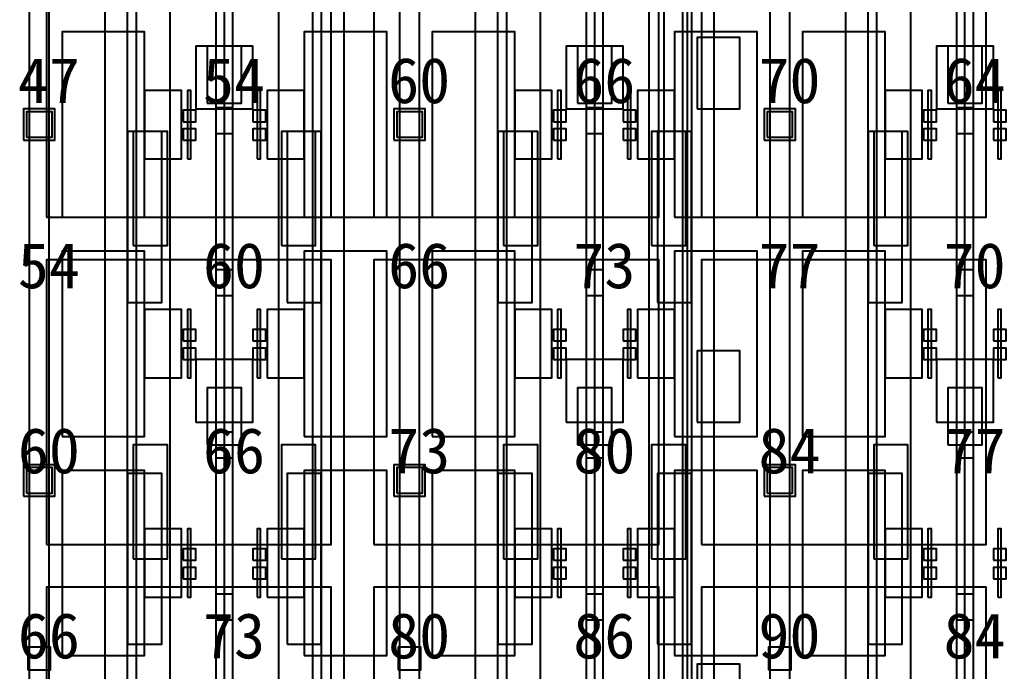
# Model space of a CAD drawing. Header units: metres. Extents: x -1640 to 1560, y -268 to 2338.
# Drawn here: x -233.43 to -198.8, y 1418.05 to 1440.93 of the extents above; entities that cross this region are included whole.
import ezdxf

# ---------------------------------------------------------------- set-up
doc = ezdxf.new("R2010")
doc.units = ezdxf.units.M
for name, color, linetype in [('1F_CHL', 4, 'Continuous'), ('1F_PUMP', 2, 'Continuous'), ('1F_SCR', 3, 'Continuous'), ('1F_STRUCT_COLUMN', 8, 'Continuous'), ('2F_CSF_LATERAL_RACK_CONCEPT', 9, 'Continuous'), ('2F_RFG', 5, 'Continuous'), ('2F_STRUCT_COLUMN', 8, 'Continuous'), ('2F_VMB', 6, 'Continuous'), ('3F_CLEANROOM_OVERHEAD_PIPE_DUCT_CONCEPT', 9, 'Continuous'), ('3F_CVD', 3, 'Continuous'), ('3F_EHS_EGRESS_DIST_M', 2, 'Continuous'), ('3F_FOUP', 5, 'Continuous'), ('3F_OHT', 9, 'Continuous'), ('3F_OHTV', 1, 'Continuous'), ('3F_STRUCT_COLUMN', 8, 'Continuous'), ('3F_TBAR', 6, 'Continuous'), ('4F_FFU', 1, 'Continuous'), ('4F_STRUCT_PLENUM_TRUSS_CONCEPT', 9, 'Continuous'), ('5F_CHL', 4, 'Continuous'), ('5F_PUMP', 2, 'Continuous'), ('5F_SCR', 3, 'Continuous'), ('5F_STRUCT_COLUMN', 8, 'Continuous'), ('6F_CSF_LATERAL_RACK_CONCEPT', 9, 'Continuous'), ('6F_RFG', 5, 'Continuous'), ('6F_STRUCT_COLUMN', 8, 'Continuous'), ('6F_VMB', 6, 'Continuous'), ('7F_CLEANROOM_OVERHEAD_PIPE_DUCT_CONCEPT', 9, 'Continuous'), ('7F_CVD', 3, 'Continuous'), ('7F_EHS_EGRESS_DIST_M', 2, 'Continuous'), ('7F_FOUP', 5, 'Continuous'), ('7F_OHT', 9, 'Continuous'), ('7F_OHTV', 1, 'Continuous'), ('7F_STRUCT_COLUMN', 8, 'Continuous'), ('7F_TBAR', 6, 'Continuous'), ('8F_FFU', 1, 'Continuous'), ('8F_STRUCT_PLENUM_TRUSS_CONCEPT', 9, 'Continuous'), ('EHS_TREATED_EXHAUST', 30, 'Continuous'), ('UTIL_PCW.R_CONCEPT', 1, 'Continuous'), ('UTIL_PCW.S_CONCEPT', 6, 'Continuous')]:
    doc.layers.add(name, color=color, linetype=linetype)

msp = doc.modelspace()

# ---------------------------------------------------------------- linework, layer by layer
at = {"layer": '1F_CHL'}
for points in [[(-209.65, 1437.8), (-208.15, 1437.8), (-208.15, 1440.3), (-209.65, 1440.3)], [(-209.65, 1426.8), (-208.15, 1426.8), (-208.15, 1429.3), (-209.65, 1429.3)], [(-209.65, 1415.8), (-208.15, 1415.8), (-208.15, 1418.3), (-209.65, 1418.3)]]:
    msp.add_lwpolyline(points, close=True, dxfattribs=at)
at = {"layer": '1F_PUMP'}
for points in [[(-229.45, 1433), (-228.25, 1433), (-228.25, 1437), (-229.45, 1437)], [(-224.25, 1433), (-223.05, 1433), (-223.05, 1437), (-224.25, 1437)], [(-216.45, 1433), (-215.25, 1433), (-215.25, 1437), (-216.45, 1437)], [(-211.25, 1433), (-210.05, 1433), (-210.05, 1437), (-211.25, 1437)], [(-203.45, 1433), (-202.25, 1433), (-202.25, 1437), (-203.45, 1437)], [(-229.45, 1422), (-228.25, 1422), (-228.25, 1426), (-229.45, 1426)], [(-224.25, 1422), (-223.05, 1422), (-223.05, 1426), (-224.25, 1426)], [(-216.45, 1422), (-215.25, 1422), (-215.25, 1426), (-216.45, 1426)], [(-211.25, 1422), (-210.05, 1422), (-210.05, 1426), (-211.25, 1426)], [(-203.45, 1422), (-202.25, 1422), (-202.25, 1426), (-203.45, 1426)]]:
    msp.add_lwpolyline(points, close=True, dxfattribs=at)
at = {"layer": '1F_SCR'}
for points in [[(-227.25, 1437.8), (-225.25, 1437.8), (-225.25, 1440), (-227.25, 1440)], [(-214.25, 1437.8), (-212.25, 1437.8), (-212.25, 1440), (-214.25, 1440)], [(-201.25, 1437.8), (-199.25, 1437.8), (-199.25, 1440), (-201.25, 1440)], [(-227.25, 1426.8), (-225.25, 1426.8), (-225.25, 1429), (-227.25, 1429)], [(-214.25, 1426.8), (-212.25, 1426.8), (-212.25, 1429), (-214.25, 1429)], [(-201.25, 1426.8), (-199.25, 1426.8), (-199.25, 1429), (-201.25, 1429)]]:
    msp.add_lwpolyline(points, close=True, dxfattribs=at)
at = {"layer": '1F_STRUCT_COLUMN'}
for points in [[(-233.3, 1436.7), (-232.2, 1436.7), (-232.2, 1437.8), (-233.3, 1437.8)], [(-220.3, 1436.7), (-219.2, 1436.7), (-219.2, 1437.8), (-220.3, 1437.8)], [(-207.3, 1436.7), (-206.2, 1436.7), (-206.2, 1437.8), (-207.3, 1437.8)], [(-233.3, 1424.2), (-232.2, 1424.2), (-232.2, 1425.3), (-233.3, 1425.3)], [(-220.3, 1424.2), (-219.2, 1424.2), (-219.2, 1425.3), (-220.3, 1425.3)], [(-207.3, 1424.2), (-206.2, 1424.2), (-206.2, 1425.3), (-207.3, 1425.3)]]:
    msp.add_lwpolyline(points, close=True, dxfattribs=at)
at = {"layer": '2F_CSF_LATERAL_RACK_CONCEPT'}
for points in [[(-230.45, 1310), (-229.65, 1310), (-229.65, 1460), (-230.45, 1460)], [(-222.85, 1310), (-222.05, 1310), (-222.05, 1460), (-222.85, 1460)], [(-217.45, 1310), (-216.65, 1310), (-216.65, 1460), (-217.45, 1460)], [(-209.85, 1310), (-209.05, 1310), (-209.05, 1460), (-209.85, 1460)], [(-204.45, 1310), (-203.65, 1310), (-203.65, 1460), (-204.45, 1460)]]:
    msp.add_lwpolyline(points, close=True, dxfattribs=at)
at = {"layer": '2F_RFG'}
for points in [[(-229.65, 1431), (-228.45, 1431), (-228.45, 1437), (-229.65, 1437)], [(-224.05, 1431), (-222.85, 1431), (-222.85, 1437), (-224.05, 1437)], [(-216.65, 1431), (-215.45, 1431), (-215.45, 1437), (-216.65, 1437)], [(-211.05, 1431), (-209.85, 1431), (-209.85, 1437), (-211.05, 1437)], [(-203.65, 1431), (-202.45, 1431), (-202.45, 1437), (-203.65, 1437)], [(-229.65, 1419), (-228.45, 1419), (-228.45, 1425), (-229.65, 1425)], [(-224.05, 1419), (-222.85, 1419), (-222.85, 1425), (-224.05, 1425)], [(-216.65, 1419), (-215.45, 1419), (-215.45, 1425), (-216.65, 1425)], [(-211.05, 1419), (-209.85, 1419), (-209.85, 1425), (-211.05, 1425)], [(-203.65, 1419), (-202.45, 1419), (-202.45, 1425), (-203.65, 1425)]]:
    msp.add_lwpolyline(points, close=True, dxfattribs=at)
at = {"layer": '2F_STRUCT_COLUMN'}
for points in [[(-233.2, 1436.8), (-232.3, 1436.8), (-232.3, 1437.7), (-233.2, 1437.7)], [(-220.2, 1436.8), (-219.3, 1436.8), (-219.3, 1437.7), (-220.2, 1437.7)], [(-207.2, 1436.8), (-206.3, 1436.8), (-206.3, 1437.7), (-207.2, 1437.7)], [(-233.2, 1424.3), (-232.3, 1424.3), (-232.3, 1425.2), (-233.2, 1425.2)], [(-220.2, 1424.3), (-219.3, 1424.3), (-219.3, 1425.2), (-220.2, 1425.2)], [(-207.2, 1424.3), (-206.3, 1424.3), (-206.3, 1425.2), (-207.2, 1425.2)]]:
    msp.add_lwpolyline(points, close=True, dxfattribs=at)
at = {"layer": '2F_VMB'}
for points in [[(-226.85, 1438), (-225.65, 1438), (-225.65, 1440), (-226.85, 1440)], [(-213.85, 1438), (-212.65, 1438), (-212.65, 1440), (-213.85, 1440)], [(-200.85, 1438), (-199.65, 1438), (-199.65, 1440), (-200.85, 1440)], [(-226.85, 1426), (-225.65, 1426), (-225.65, 1428), (-226.85, 1428)], [(-213.85, 1426), (-212.65, 1426), (-212.65, 1428), (-213.85, 1428)], [(-200.85, 1426), (-199.65, 1426), (-199.65, 1428), (-200.85, 1428)]]:
    msp.add_lwpolyline(points, close=True, dxfattribs=at)
at = {"layer": '3F_CLEANROOM_OVERHEAD_PIPE_DUCT_CONCEPT'}
for points in [[(-229.35, 1309), (-228.15, 1309), (-228.15, 1461), (-229.35, 1461)], [(-224.35, 1309), (-223.15, 1309), (-223.15, 1461), (-224.35, 1461)], [(-216.35, 1309), (-215.15, 1309), (-215.15, 1461), (-216.35, 1461)], [(-211.35, 1309), (-210.15, 1309), (-210.15, 1461), (-211.35, 1461)], [(-203.35, 1309), (-202.15, 1309), (-202.15, 1461), (-203.35, 1461)]]:
    msp.add_lwpolyline(points, close=True, dxfattribs=at)
at = {"layer": '3F_CVD'}
for points in [[(-231.95, 1434), (-229.05, 1434), (-229.05, 1440.5), (-231.95, 1440.5)], [(-223.45, 1434), (-220.55, 1434), (-220.55, 1440.5), (-223.45, 1440.5)], [(-218.95, 1434), (-216.05, 1434), (-216.05, 1440.5), (-218.95, 1440.5)], [(-210.45, 1434), (-207.55, 1434), (-207.55, 1440.5), (-210.45, 1440.5)], [(-205.95, 1434), (-203.05, 1434), (-203.05, 1440.5), (-205.95, 1440.5)], [(-229.05, 1436.05), (-227.75, 1436.05), (-227.75, 1438.45), (-229.05, 1438.45)], [(-224.75, 1436.05), (-223.45, 1436.05), (-223.45, 1438.45), (-224.75, 1438.45)], [(-216.05, 1436.05), (-214.75, 1436.05), (-214.75, 1438.45), (-216.05, 1438.45)], [(-211.75, 1436.05), (-210.45, 1436.05), (-210.45, 1438.45), (-211.75, 1438.45)], [(-203.05, 1436.05), (-201.75, 1436.05), (-201.75, 1438.45), (-203.05, 1438.45)], [(-231.95, 1426.3), (-229.05, 1426.3), (-229.05, 1432.8), (-231.95, 1432.8)], [(-223.45, 1426.3), (-220.55, 1426.3), (-220.55, 1432.8), (-223.45, 1432.8)], [(-218.95, 1426.3), (-216.05, 1426.3), (-216.05, 1432.8), (-218.95, 1432.8)], [(-210.45, 1426.3), (-207.55, 1426.3), (-207.55, 1432.8), (-210.45, 1432.8)], [(-205.95, 1426.3), (-203.05, 1426.3), (-203.05, 1432.8), (-205.95, 1432.8)], [(-229.05, 1428.35), (-227.75, 1428.35), (-227.75, 1430.75), (-229.05, 1430.75)], [(-224.75, 1428.35), (-223.45, 1428.35), (-223.45, 1430.75), (-224.75, 1430.75)], [(-216.05, 1428.35), (-214.75, 1428.35), (-214.75, 1430.75), (-216.05, 1430.75)], [(-211.75, 1428.35), (-210.45, 1428.35), (-210.45, 1430.75), (-211.75, 1430.75)], [(-203.05, 1428.35), (-201.75, 1428.35), (-201.75, 1430.75), (-203.05, 1430.75)], [(-231.95, 1418.6), (-229.05, 1418.6), (-229.05, 1425.1), (-231.95, 1425.1)], [(-223.45, 1418.6), (-220.55, 1418.6), (-220.55, 1425.1), (-223.45, 1425.1)], [(-218.95, 1418.6), (-216.05, 1418.6), (-216.05, 1425.1), (-218.95, 1425.1)], [(-210.45, 1418.6), (-207.55, 1418.6), (-207.55, 1425.1), (-210.45, 1425.1)], [(-205.95, 1418.6), (-203.05, 1418.6), (-203.05, 1425.1), (-205.95, 1425.1)], [(-229.05, 1420.65), (-227.75, 1420.65), (-227.75, 1423.05), (-229.05, 1423.05)], [(-224.75, 1420.65), (-223.45, 1420.65), (-223.45, 1423.05), (-224.75, 1423.05)], [(-216.05, 1420.65), (-214.75, 1420.65), (-214.75, 1423.05), (-216.05, 1423.05)], [(-211.75, 1420.65), (-210.45, 1420.65), (-210.45, 1423.05), (-211.75, 1423.05)], [(-203.05, 1420.65), (-201.75, 1420.65), (-201.75, 1423.05), (-203.05, 1423.05)]]:
    msp.add_lwpolyline(points, close=True, dxfattribs=at)
at = {"layer": '3F_FOUP'}
for points in [[(-227.7, 1437.35), (-227.25, 1437.35), (-227.25, 1437.75), (-227.7, 1437.75)], [(-225.25, 1437.35), (-224.8, 1437.35), (-224.8, 1437.75), (-225.25, 1437.75)], [(-214.7, 1437.35), (-214.25, 1437.35), (-214.25, 1437.75), (-214.7, 1437.75)], [(-212.25, 1437.35), (-211.8, 1437.35), (-211.8, 1437.75), (-212.25, 1437.75)], [(-201.7, 1437.35), (-201.25, 1437.35), (-201.25, 1437.75), (-201.7, 1437.75)], [(-199.25, 1437.35), (-198.8, 1437.35), (-198.8, 1437.75), (-199.25, 1437.75)], [(-227.7, 1436.7), (-227.25, 1436.7), (-227.25, 1437.1), (-227.7, 1437.1)], [(-225.25, 1436.7), (-224.8, 1436.7), (-224.8, 1437.1), (-225.25, 1437.1)], [(-214.7, 1436.7), (-214.25, 1436.7), (-214.25, 1437.1), (-214.7, 1437.1)], [(-212.25, 1436.7), (-211.8, 1436.7), (-211.8, 1437.1), (-212.25, 1437.1)], [(-201.7, 1436.7), (-201.25, 1436.7), (-201.25, 1437.1), (-201.7, 1437.1)], [(-199.25, 1436.7), (-198.8, 1436.7), (-198.8, 1437.1), (-199.25, 1437.1)], [(-227.7, 1429.65), (-227.25, 1429.65), (-227.25, 1430.05), (-227.7, 1430.05)], [(-225.25, 1429.65), (-224.8, 1429.65), (-224.8, 1430.05), (-225.25, 1430.05)], [(-214.7, 1429.65), (-214.25, 1429.65), (-214.25, 1430.05), (-214.7, 1430.05)], [(-212.25, 1429.65), (-211.8, 1429.65), (-211.8, 1430.05), (-212.25, 1430.05)], [(-201.7, 1429.65), (-201.25, 1429.65), (-201.25, 1430.05), (-201.7, 1430.05)], [(-199.25, 1429.65), (-198.8, 1429.65), (-198.8, 1430.05), (-199.25, 1430.05)], [(-227.7, 1429), (-227.25, 1429), (-227.25, 1429.4), (-227.7, 1429.4)], [(-225.25, 1429), (-224.8, 1429), (-224.8, 1429.4), (-225.25, 1429.4)], [(-214.7, 1429), (-214.25, 1429), (-214.25, 1429.4), (-214.7, 1429.4)], [(-212.25, 1429), (-211.8, 1429), (-211.8, 1429.4), (-212.25, 1429.4)], [(-201.7, 1429), (-201.25, 1429), (-201.25, 1429.4), (-201.7, 1429.4)], [(-199.25, 1429), (-198.8, 1429), (-198.8, 1429.4), (-199.25, 1429.4)], [(-227.7, 1421.95), (-227.25, 1421.95), (-227.25, 1422.35), (-227.7, 1422.35)], [(-225.25, 1421.95), (-224.8, 1421.95), (-224.8, 1422.35), (-225.25, 1422.35)], [(-214.7, 1421.95), (-214.25, 1421.95), (-214.25, 1422.35), (-214.7, 1422.35)], [(-212.25, 1421.95), (-211.8, 1421.95), (-211.8, 1422.35), (-212.25, 1422.35)], [(-201.7, 1421.95), (-201.25, 1421.95), (-201.25, 1422.35), (-201.7, 1422.35)], [(-199.25, 1421.95), (-198.8, 1421.95), (-198.8, 1422.35), (-199.25, 1422.35)], [(-227.7, 1421.3), (-227.25, 1421.3), (-227.25, 1421.7), (-227.7, 1421.7)], [(-225.25, 1421.3), (-224.8, 1421.3), (-224.8, 1421.7), (-225.25, 1421.7)], [(-214.7, 1421.3), (-214.25, 1421.3), (-214.25, 1421.7), (-214.7, 1421.7)], [(-212.25, 1421.3), (-211.8, 1421.3), (-211.8, 1421.7), (-212.25, 1421.7)], [(-201.7, 1421.3), (-201.25, 1421.3), (-201.25, 1421.7), (-201.7, 1421.7)], [(-199.25, 1421.3), (-198.8, 1421.3), (-198.8, 1421.7), (-199.25, 1421.7)]]:
    msp.add_lwpolyline(points, close=True, dxfattribs=at)
at = {"layer": '3F_OHT'}
for p, q in [((-226.25, 1389), (-226.25, 1461)), ((-213.25, 1389), (-213.25, 1461)), ((-200.25, 1389), (-200.25, 1461))]:
    msp.add_line(p, q, dxfattribs=at)
at = {"layer": '3F_OHTV'}
for points in [[(-226.55, 1436.94), (-225.95, 1436.94), (-225.95, 1437.84), (-226.55, 1437.84)], [(-213.55, 1436.94), (-212.95, 1436.94), (-212.95, 1437.84), (-213.55, 1437.84)], [(-200.55, 1436.94), (-199.95, 1436.94), (-199.95, 1437.84), (-200.55, 1437.84)], [(-226.55, 1431.25), (-225.95, 1431.25), (-225.95, 1432.15), (-226.55, 1432.15)], [(-213.55, 1431.25), (-212.95, 1431.25), (-212.95, 1432.15), (-213.55, 1432.15)], [(-200.55, 1431.25), (-199.95, 1431.25), (-199.95, 1432.15), (-200.55, 1432.15)], [(-226.55, 1425.55), (-225.95, 1425.55), (-225.95, 1426.45), (-226.55, 1426.45)], [(-213.55, 1425.55), (-212.95, 1425.55), (-212.95, 1426.45), (-213.55, 1426.45)], [(-200.55, 1425.55), (-199.95, 1425.55), (-199.95, 1426.45), (-200.55, 1426.45)], [(-226.55, 1419.86), (-225.95, 1419.86), (-225.95, 1420.76), (-226.55, 1420.76)], [(-213.55, 1419.86), (-212.95, 1419.86), (-212.95, 1420.76), (-213.55, 1420.76)], [(-200.55, 1419.86), (-199.95, 1419.86), (-199.95, 1420.76), (-200.55, 1420.76)]]:
    msp.add_lwpolyline(points, close=True, dxfattribs=at)
at = {"layer": '3F_STRUCT_COLUMN'}
for points in [[(-233.15, 1418.1), (-232.35, 1418.1), (-232.35, 1418.9), (-233.15, 1418.9)], [(-220.15, 1418.1), (-219.35, 1418.1), (-219.35, 1418.9), (-220.15, 1418.9)], [(-207.15, 1418.1), (-206.35, 1418.1), (-206.35, 1418.9), (-207.15, 1418.9)]]:
    msp.add_lwpolyline(points, close=True, dxfattribs=at)
at = {"layer": '3F_TBAR'}
for points in [[(-227.55, 1436.05), (-227.43, 1436.05), (-227.43, 1438.45), (-227.55, 1438.45)], [(-225.1, 1436.05), (-224.98, 1436.05), (-224.98, 1438.45), (-225.1, 1438.45)], [(-214.55, 1436.05), (-214.43, 1436.05), (-214.43, 1438.45), (-214.55, 1438.45)], [(-212.1, 1436.05), (-211.98, 1436.05), (-211.98, 1438.45), (-212.1, 1438.45)], [(-201.55, 1436.05), (-201.43, 1436.05), (-201.43, 1438.45), (-201.55, 1438.45)], [(-199.1, 1436.05), (-198.98, 1436.05), (-198.98, 1438.45), (-199.1, 1438.45)], [(-227.55, 1428.35), (-227.43, 1428.35), (-227.43, 1430.75), (-227.55, 1430.75)], [(-225.1, 1428.35), (-224.98, 1428.35), (-224.98, 1430.75), (-225.1, 1430.75)], [(-214.55, 1428.35), (-214.43, 1428.35), (-214.43, 1430.75), (-214.55, 1430.75)], [(-212.1, 1428.35), (-211.98, 1428.35), (-211.98, 1430.75), (-212.1, 1430.75)], [(-201.55, 1428.35), (-201.43, 1428.35), (-201.43, 1430.75), (-201.55, 1430.75)], [(-199.1, 1428.35), (-198.98, 1428.35), (-198.98, 1430.75), (-199.1, 1430.75)], [(-227.55, 1420.65), (-227.43, 1420.65), (-227.43, 1423.05), (-227.55, 1423.05)], [(-225.1, 1420.65), (-224.98, 1420.65), (-224.98, 1423.05), (-225.1, 1423.05)], [(-214.55, 1420.65), (-214.43, 1420.65), (-214.43, 1423.05), (-214.55, 1423.05)], [(-212.1, 1420.65), (-211.98, 1420.65), (-211.98, 1423.05), (-212.1, 1423.05)], [(-201.55, 1420.65), (-201.43, 1420.65), (-201.43, 1423.05), (-201.55, 1423.05)], [(-199.1, 1420.65), (-198.98, 1420.65), (-198.98, 1423.05), (-199.1, 1423.05)]]:
    msp.add_lwpolyline(points, close=True, dxfattribs=at)
at = {"layer": '4F_FFU'}
for points in [[(-232.5, 1434), (-222.5, 1434), (-222.5, 1444), (-232.5, 1444)], [(-221, 1434), (-211, 1434), (-211, 1444), (-221, 1444)], [(-209.5, 1434), (-199.5, 1434), (-199.5, 1444), (-209.5, 1444)], [(-232.5, 1422.5), (-222.5, 1422.5), (-222.5, 1432.5), (-232.5, 1432.5)], [(-221, 1422.5), (-211, 1422.5), (-211, 1432.5), (-221, 1432.5)], [(-209.5, 1422.5), (-199.5, 1422.5), (-199.5, 1432.5), (-209.5, 1432.5)], [(-232.5, 1411), (-222.5, 1411), (-222.5, 1421), (-232.5, 1421)], [(-221, 1411), (-211, 1411), (-211, 1421), (-221, 1421)], [(-209.5, 1411), (-199.5, 1411), (-199.5, 1421), (-209.5, 1421)]]:
    msp.add_lwpolyline(points, close=True, dxfattribs=at)
at = {"layer": '4F_STRUCT_PLENUM_TRUSS_CONCEPT'}
for points in [[(-233.1, 1306), (-232.4, 1306), (-232.4, 1464), (-233.1, 1464)], [(-220.1, 1306), (-219.4, 1306), (-219.4, 1464), (-220.1, 1464)], [(-207.1, 1306), (-206.4, 1306), (-206.4, 1464), (-207.1, 1464)]]:
    msp.add_lwpolyline(points, close=True, dxfattribs=at)
at = {"layer": '5F_CHL'}
for points in [[(-209.65, 1437.8), (-208.15, 1437.8), (-208.15, 1440.3), (-209.65, 1440.3)], [(-209.65, 1426.8), (-208.15, 1426.8), (-208.15, 1429.3), (-209.65, 1429.3)], [(-209.65, 1415.8), (-208.15, 1415.8), (-208.15, 1418.3), (-209.65, 1418.3)]]:
    msp.add_lwpolyline(points, close=True, dxfattribs=at)
at = {"layer": '5F_PUMP'}
for points in [[(-229.45, 1433), (-228.25, 1433), (-228.25, 1437), (-229.45, 1437)], [(-224.25, 1433), (-223.05, 1433), (-223.05, 1437), (-224.25, 1437)], [(-216.45, 1433), (-215.25, 1433), (-215.25, 1437), (-216.45, 1437)], [(-211.25, 1433), (-210.05, 1433), (-210.05, 1437), (-211.25, 1437)], [(-203.45, 1433), (-202.25, 1433), (-202.25, 1437), (-203.45, 1437)], [(-229.45, 1422), (-228.25, 1422), (-228.25, 1426), (-229.45, 1426)], [(-224.25, 1422), (-223.05, 1422), (-223.05, 1426), (-224.25, 1426)], [(-216.45, 1422), (-215.25, 1422), (-215.25, 1426), (-216.45, 1426)], [(-211.25, 1422), (-210.05, 1422), (-210.05, 1426), (-211.25, 1426)], [(-203.45, 1422), (-202.25, 1422), (-202.25, 1426), (-203.45, 1426)]]:
    msp.add_lwpolyline(points, close=True, dxfattribs=at)
at = {"layer": '5F_SCR'}
for points in [[(-227.25, 1437.8), (-225.25, 1437.8), (-225.25, 1440), (-227.25, 1440)], [(-214.25, 1437.8), (-212.25, 1437.8), (-212.25, 1440), (-214.25, 1440)], [(-201.25, 1437.8), (-199.25, 1437.8), (-199.25, 1440), (-201.25, 1440)], [(-227.25, 1426.8), (-225.25, 1426.8), (-225.25, 1429), (-227.25, 1429)], [(-214.25, 1426.8), (-212.25, 1426.8), (-212.25, 1429), (-214.25, 1429)], [(-201.25, 1426.8), (-199.25, 1426.8), (-199.25, 1429), (-201.25, 1429)]]:
    msp.add_lwpolyline(points, close=True, dxfattribs=at)
at = {"layer": '5F_STRUCT_COLUMN'}
for points in [[(-233.3, 1436.7), (-232.2, 1436.7), (-232.2, 1437.8), (-233.3, 1437.8)], [(-220.3, 1436.7), (-219.2, 1436.7), (-219.2, 1437.8), (-220.3, 1437.8)], [(-207.3, 1436.7), (-206.2, 1436.7), (-206.2, 1437.8), (-207.3, 1437.8)], [(-233.3, 1424.2), (-232.2, 1424.2), (-232.2, 1425.3), (-233.3, 1425.3)], [(-220.3, 1424.2), (-219.2, 1424.2), (-219.2, 1425.3), (-220.3, 1425.3)], [(-207.3, 1424.2), (-206.2, 1424.2), (-206.2, 1425.3), (-207.3, 1425.3)]]:
    msp.add_lwpolyline(points, close=True, dxfattribs=at)
at = {"layer": '6F_CSF_LATERAL_RACK_CONCEPT'}
for points in [[(-230.45, 1310), (-229.65, 1310), (-229.65, 1460), (-230.45, 1460)], [(-222.85, 1310), (-222.05, 1310), (-222.05, 1460), (-222.85, 1460)], [(-217.45, 1310), (-216.65, 1310), (-216.65, 1460), (-217.45, 1460)], [(-209.85, 1310), (-209.05, 1310), (-209.05, 1460), (-209.85, 1460)], [(-204.45, 1310), (-203.65, 1310), (-203.65, 1460), (-204.45, 1460)]]:
    msp.add_lwpolyline(points, close=True, dxfattribs=at)
at = {"layer": '6F_RFG'}
for points in [[(-229.65, 1431), (-228.45, 1431), (-228.45, 1437), (-229.65, 1437)], [(-224.05, 1431), (-222.85, 1431), (-222.85, 1437), (-224.05, 1437)], [(-216.65, 1431), (-215.45, 1431), (-215.45, 1437), (-216.65, 1437)], [(-211.05, 1431), (-209.85, 1431), (-209.85, 1437), (-211.05, 1437)], [(-203.65, 1431), (-202.45, 1431), (-202.45, 1437), (-203.65, 1437)], [(-229.65, 1419), (-228.45, 1419), (-228.45, 1425), (-229.65, 1425)], [(-224.05, 1419), (-222.85, 1419), (-222.85, 1425), (-224.05, 1425)], [(-216.65, 1419), (-215.45, 1419), (-215.45, 1425), (-216.65, 1425)], [(-211.05, 1419), (-209.85, 1419), (-209.85, 1425), (-211.05, 1425)], [(-203.65, 1419), (-202.45, 1419), (-202.45, 1425), (-203.65, 1425)]]:
    msp.add_lwpolyline(points, close=True, dxfattribs=at)
at = {"layer": '6F_STRUCT_COLUMN'}
for points in [[(-233.2, 1436.8), (-232.3, 1436.8), (-232.3, 1437.7), (-233.2, 1437.7)], [(-220.2, 1436.8), (-219.3, 1436.8), (-219.3, 1437.7), (-220.2, 1437.7)], [(-207.2, 1436.8), (-206.3, 1436.8), (-206.3, 1437.7), (-207.2, 1437.7)], [(-233.2, 1424.3), (-232.3, 1424.3), (-232.3, 1425.2), (-233.2, 1425.2)], [(-220.2, 1424.3), (-219.3, 1424.3), (-219.3, 1425.2), (-220.2, 1425.2)], [(-207.2, 1424.3), (-206.3, 1424.3), (-206.3, 1425.2), (-207.2, 1425.2)]]:
    msp.add_lwpolyline(points, close=True, dxfattribs=at)
at = {"layer": '6F_VMB'}
for points in [[(-226.85, 1438), (-225.65, 1438), (-225.65, 1440), (-226.85, 1440)], [(-213.85, 1438), (-212.65, 1438), (-212.65, 1440), (-213.85, 1440)], [(-200.85, 1438), (-199.65, 1438), (-199.65, 1440), (-200.85, 1440)], [(-226.85, 1426), (-225.65, 1426), (-225.65, 1428), (-226.85, 1428)], [(-213.85, 1426), (-212.65, 1426), (-212.65, 1428), (-213.85, 1428)], [(-200.85, 1426), (-199.65, 1426), (-199.65, 1428), (-200.85, 1428)]]:
    msp.add_lwpolyline(points, close=True, dxfattribs=at)
at = {"layer": '7F_CLEANROOM_OVERHEAD_PIPE_DUCT_CONCEPT'}
for points in [[(-229.35, 1309), (-228.15, 1309), (-228.15, 1461), (-229.35, 1461)], [(-224.35, 1309), (-223.15, 1309), (-223.15, 1461), (-224.35, 1461)], [(-216.35, 1309), (-215.15, 1309), (-215.15, 1461), (-216.35, 1461)], [(-211.35, 1309), (-210.15, 1309), (-210.15, 1461), (-211.35, 1461)], [(-203.35, 1309), (-202.15, 1309), (-202.15, 1461), (-203.35, 1461)]]:
    msp.add_lwpolyline(points, close=True, dxfattribs=at)
at = {"layer": '7F_CVD'}
for points in [[(-231.95, 1434), (-229.05, 1434), (-229.05, 1440.5), (-231.95, 1440.5)], [(-223.45, 1434), (-220.55, 1434), (-220.55, 1440.5), (-223.45, 1440.5)], [(-218.95, 1434), (-216.05, 1434), (-216.05, 1440.5), (-218.95, 1440.5)], [(-210.45, 1434), (-207.55, 1434), (-207.55, 1440.5), (-210.45, 1440.5)], [(-205.95, 1434), (-203.05, 1434), (-203.05, 1440.5), (-205.95, 1440.5)], [(-229.05, 1436.05), (-227.75, 1436.05), (-227.75, 1438.45), (-229.05, 1438.45)], [(-224.75, 1436.05), (-223.45, 1436.05), (-223.45, 1438.45), (-224.75, 1438.45)], [(-216.05, 1436.05), (-214.75, 1436.05), (-214.75, 1438.45), (-216.05, 1438.45)], [(-211.75, 1436.05), (-210.45, 1436.05), (-210.45, 1438.45), (-211.75, 1438.45)], [(-203.05, 1436.05), (-201.75, 1436.05), (-201.75, 1438.45), (-203.05, 1438.45)], [(-231.95, 1426.3), (-229.05, 1426.3), (-229.05, 1432.8), (-231.95, 1432.8)], [(-223.45, 1426.3), (-220.55, 1426.3), (-220.55, 1432.8), (-223.45, 1432.8)], [(-218.95, 1426.3), (-216.05, 1426.3), (-216.05, 1432.8), (-218.95, 1432.8)], [(-210.45, 1426.3), (-207.55, 1426.3), (-207.55, 1432.8), (-210.45, 1432.8)], [(-205.95, 1426.3), (-203.05, 1426.3), (-203.05, 1432.8), (-205.95, 1432.8)], [(-229.05, 1428.35), (-227.75, 1428.35), (-227.75, 1430.75), (-229.05, 1430.75)], [(-224.75, 1428.35), (-223.45, 1428.35), (-223.45, 1430.75), (-224.75, 1430.75)], [(-216.05, 1428.35), (-214.75, 1428.35), (-214.75, 1430.75), (-216.05, 1430.75)], [(-211.75, 1428.35), (-210.45, 1428.35), (-210.45, 1430.75), (-211.75, 1430.75)], [(-203.05, 1428.35), (-201.75, 1428.35), (-201.75, 1430.75), (-203.05, 1430.75)], [(-231.95, 1418.6), (-229.05, 1418.6), (-229.05, 1425.1), (-231.95, 1425.1)], [(-223.45, 1418.6), (-220.55, 1418.6), (-220.55, 1425.1), (-223.45, 1425.1)], [(-218.95, 1418.6), (-216.05, 1418.6), (-216.05, 1425.1), (-218.95, 1425.1)], [(-210.45, 1418.6), (-207.55, 1418.6), (-207.55, 1425.1), (-210.45, 1425.1)], [(-205.95, 1418.6), (-203.05, 1418.6), (-203.05, 1425.1), (-205.95, 1425.1)], [(-229.05, 1420.65), (-227.75, 1420.65), (-227.75, 1423.05), (-229.05, 1423.05)], [(-224.75, 1420.65), (-223.45, 1420.65), (-223.45, 1423.05), (-224.75, 1423.05)], [(-216.05, 1420.65), (-214.75, 1420.65), (-214.75, 1423.05), (-216.05, 1423.05)], [(-211.75, 1420.65), (-210.45, 1420.65), (-210.45, 1423.05), (-211.75, 1423.05)], [(-203.05, 1420.65), (-201.75, 1420.65), (-201.75, 1423.05), (-203.05, 1423.05)]]:
    msp.add_lwpolyline(points, close=True, dxfattribs=at)
at = {"layer": '7F_FOUP'}
for points in [[(-227.7, 1437.35), (-227.25, 1437.35), (-227.25, 1437.75), (-227.7, 1437.75)], [(-225.25, 1437.35), (-224.8, 1437.35), (-224.8, 1437.75), (-225.25, 1437.75)], [(-214.7, 1437.35), (-214.25, 1437.35), (-214.25, 1437.75), (-214.7, 1437.75)], [(-212.25, 1437.35), (-211.8, 1437.35), (-211.8, 1437.75), (-212.25, 1437.75)], [(-201.7, 1437.35), (-201.25, 1437.35), (-201.25, 1437.75), (-201.7, 1437.75)], [(-199.25, 1437.35), (-198.8, 1437.35), (-198.8, 1437.75), (-199.25, 1437.75)], [(-227.7, 1436.7), (-227.25, 1436.7), (-227.25, 1437.1), (-227.7, 1437.1)], [(-225.25, 1436.7), (-224.8, 1436.7), (-224.8, 1437.1), (-225.25, 1437.1)], [(-214.7, 1436.7), (-214.25, 1436.7), (-214.25, 1437.1), (-214.7, 1437.1)], [(-212.25, 1436.7), (-211.8, 1436.7), (-211.8, 1437.1), (-212.25, 1437.1)], [(-201.7, 1436.7), (-201.25, 1436.7), (-201.25, 1437.1), (-201.7, 1437.1)], [(-199.25, 1436.7), (-198.8, 1436.7), (-198.8, 1437.1), (-199.25, 1437.1)], [(-227.7, 1429.65), (-227.25, 1429.65), (-227.25, 1430.05), (-227.7, 1430.05)], [(-225.25, 1429.65), (-224.8, 1429.65), (-224.8, 1430.05), (-225.25, 1430.05)], [(-214.7, 1429.65), (-214.25, 1429.65), (-214.25, 1430.05), (-214.7, 1430.05)], [(-212.25, 1429.65), (-211.8, 1429.65), (-211.8, 1430.05), (-212.25, 1430.05)], [(-201.7, 1429.65), (-201.25, 1429.65), (-201.25, 1430.05), (-201.7, 1430.05)], [(-199.25, 1429.65), (-198.8, 1429.65), (-198.8, 1430.05), (-199.25, 1430.05)], [(-227.7, 1429), (-227.25, 1429), (-227.25, 1429.4), (-227.7, 1429.4)], [(-225.25, 1429), (-224.8, 1429), (-224.8, 1429.4), (-225.25, 1429.4)], [(-214.7, 1429), (-214.25, 1429), (-214.25, 1429.4), (-214.7, 1429.4)], [(-212.25, 1429), (-211.8, 1429), (-211.8, 1429.4), (-212.25, 1429.4)], [(-201.7, 1429), (-201.25, 1429), (-201.25, 1429.4), (-201.7, 1429.4)], [(-199.25, 1429), (-198.8, 1429), (-198.8, 1429.4), (-199.25, 1429.4)], [(-227.7, 1421.95), (-227.25, 1421.95), (-227.25, 1422.35), (-227.7, 1422.35)], [(-225.25, 1421.95), (-224.8, 1421.95), (-224.8, 1422.35), (-225.25, 1422.35)], [(-214.7, 1421.95), (-214.25, 1421.95), (-214.25, 1422.35), (-214.7, 1422.35)], [(-212.25, 1421.95), (-211.8, 1421.95), (-211.8, 1422.35), (-212.25, 1422.35)], [(-201.7, 1421.95), (-201.25, 1421.95), (-201.25, 1422.35), (-201.7, 1422.35)], [(-199.25, 1421.95), (-198.8, 1421.95), (-198.8, 1422.35), (-199.25, 1422.35)], [(-227.7, 1421.3), (-227.25, 1421.3), (-227.25, 1421.7), (-227.7, 1421.7)], [(-225.25, 1421.3), (-224.8, 1421.3), (-224.8, 1421.7), (-225.25, 1421.7)], [(-214.7, 1421.3), (-214.25, 1421.3), (-214.25, 1421.7), (-214.7, 1421.7)], [(-212.25, 1421.3), (-211.8, 1421.3), (-211.8, 1421.7), (-212.25, 1421.7)], [(-201.7, 1421.3), (-201.25, 1421.3), (-201.25, 1421.7), (-201.7, 1421.7)], [(-199.25, 1421.3), (-198.8, 1421.3), (-198.8, 1421.7), (-199.25, 1421.7)]]:
    msp.add_lwpolyline(points, close=True, dxfattribs=at)
at = {"layer": '7F_OHT'}
for p, q in [((-226.25, 1389), (-226.25, 1461)), ((-213.25, 1389), (-213.25, 1461)), ((-200.25, 1389), (-200.25, 1461))]:
    msp.add_line(p, q, dxfattribs=at)
at = {"layer": '7F_OHTV'}
for points in [[(-226.55, 1436.94), (-225.95, 1436.94), (-225.95, 1437.84), (-226.55, 1437.84)], [(-213.55, 1436.94), (-212.95, 1436.94), (-212.95, 1437.84), (-213.55, 1437.84)], [(-200.55, 1436.94), (-199.95, 1436.94), (-199.95, 1437.84), (-200.55, 1437.84)], [(-226.55, 1431.25), (-225.95, 1431.25), (-225.95, 1432.15), (-226.55, 1432.15)], [(-213.55, 1431.25), (-212.95, 1431.25), (-212.95, 1432.15), (-213.55, 1432.15)], [(-200.55, 1431.25), (-199.95, 1431.25), (-199.95, 1432.15), (-200.55, 1432.15)], [(-226.55, 1425.55), (-225.95, 1425.55), (-225.95, 1426.45), (-226.55, 1426.45)], [(-213.55, 1425.55), (-212.95, 1425.55), (-212.95, 1426.45), (-213.55, 1426.45)], [(-200.55, 1425.55), (-199.95, 1425.55), (-199.95, 1426.45), (-200.55, 1426.45)], [(-226.55, 1419.86), (-225.95, 1419.86), (-225.95, 1420.76), (-226.55, 1420.76)], [(-213.55, 1419.86), (-212.95, 1419.86), (-212.95, 1420.76), (-213.55, 1420.76)], [(-200.55, 1419.86), (-199.95, 1419.86), (-199.95, 1420.76), (-200.55, 1420.76)]]:
    msp.add_lwpolyline(points, close=True, dxfattribs=at)
at = {"layer": '7F_STRUCT_COLUMN'}
for points in [[(-233.15, 1418.1), (-232.35, 1418.1), (-232.35, 1418.9), (-233.15, 1418.9)], [(-220.15, 1418.1), (-219.35, 1418.1), (-219.35, 1418.9), (-220.15, 1418.9)], [(-207.15, 1418.1), (-206.35, 1418.1), (-206.35, 1418.9), (-207.15, 1418.9)]]:
    msp.add_lwpolyline(points, close=True, dxfattribs=at)
at = {"layer": '7F_TBAR'}
for points in [[(-227.55, 1436.05), (-227.43, 1436.05), (-227.43, 1438.45), (-227.55, 1438.45)], [(-225.1, 1436.05), (-224.98, 1436.05), (-224.98, 1438.45), (-225.1, 1438.45)], [(-214.55, 1436.05), (-214.43, 1436.05), (-214.43, 1438.45), (-214.55, 1438.45)], [(-212.1, 1436.05), (-211.98, 1436.05), (-211.98, 1438.45), (-212.1, 1438.45)], [(-201.55, 1436.05), (-201.43, 1436.05), (-201.43, 1438.45), (-201.55, 1438.45)], [(-199.1, 1436.05), (-198.98, 1436.05), (-198.98, 1438.45), (-199.1, 1438.45)], [(-227.55, 1428.35), (-227.43, 1428.35), (-227.43, 1430.75), (-227.55, 1430.75)], [(-225.1, 1428.35), (-224.98, 1428.35), (-224.98, 1430.75), (-225.1, 1430.75)], [(-214.55, 1428.35), (-214.43, 1428.35), (-214.43, 1430.75), (-214.55, 1430.75)], [(-212.1, 1428.35), (-211.98, 1428.35), (-211.98, 1430.75), (-212.1, 1430.75)], [(-201.55, 1428.35), (-201.43, 1428.35), (-201.43, 1430.75), (-201.55, 1430.75)], [(-199.1, 1428.35), (-198.98, 1428.35), (-198.98, 1430.75), (-199.1, 1430.75)], [(-227.55, 1420.65), (-227.43, 1420.65), (-227.43, 1423.05), (-227.55, 1423.05)], [(-225.1, 1420.65), (-224.98, 1420.65), (-224.98, 1423.05), (-225.1, 1423.05)], [(-214.55, 1420.65), (-214.43, 1420.65), (-214.43, 1423.05), (-214.55, 1423.05)], [(-212.1, 1420.65), (-211.98, 1420.65), (-211.98, 1423.05), (-212.1, 1423.05)], [(-201.55, 1420.65), (-201.43, 1420.65), (-201.43, 1423.05), (-201.55, 1423.05)], [(-199.1, 1420.65), (-198.98, 1420.65), (-198.98, 1423.05), (-199.1, 1423.05)]]:
    msp.add_lwpolyline(points, close=True, dxfattribs=at)
at = {"layer": '8F_FFU'}
for points in [[(-232.5, 1434), (-222.5, 1434), (-222.5, 1444), (-232.5, 1444)], [(-221, 1434), (-211, 1434), (-211, 1444), (-221, 1444)], [(-209.5, 1434), (-199.5, 1434), (-199.5, 1444), (-209.5, 1444)], [(-232.5, 1422.5), (-222.5, 1422.5), (-222.5, 1432.5), (-232.5, 1432.5)], [(-221, 1422.5), (-211, 1422.5), (-211, 1432.5), (-221, 1432.5)], [(-209.5, 1422.5), (-199.5, 1422.5), (-199.5, 1432.5), (-209.5, 1432.5)], [(-232.5, 1411), (-222.5, 1411), (-222.5, 1421), (-232.5, 1421)], [(-221, 1411), (-211, 1411), (-211, 1421), (-221, 1421)], [(-209.5, 1411), (-199.5, 1411), (-199.5, 1421), (-209.5, 1421)]]:
    msp.add_lwpolyline(points, close=True, dxfattribs=at)
at = {"layer": '8F_STRUCT_PLENUM_TRUSS_CONCEPT'}
for points in [[(-233.1, 1306), (-232.4, 1306), (-232.4, 1464), (-233.1, 1464)], [(-220.1, 1306), (-219.4, 1306), (-219.4, 1464), (-220.1, 1464)], [(-207.1, 1306), (-206.4, 1306), (-206.4, 1464), (-207.1, 1464)]]:
    msp.add_lwpolyline(points, close=True, dxfattribs=at)
at = {"layer": 'EHS_TREATED_EXHAUST'}
for points in [[(-226.55, 1310), (-225.95, 1310), (-225.95, 1472), (-226.55, 1472)], [(-226.55, 1310), (-225.95, 1310), (-225.95, 1472), (-226.55, 1472)], [(-213.55, 1310), (-212.95, 1310), (-212.95, 1472), (-213.55, 1472)], [(-213.55, 1310), (-212.95, 1310), (-212.95, 1472), (-213.55, 1472)], [(-200.55, 1310), (-199.95, 1310), (-199.95, 1472), (-200.55, 1472)], [(-200.55, 1310), (-199.95, 1310), (-199.95, 1472), (-200.55, 1472)]]:
    msp.add_lwpolyline(points, close=True, dxfattribs=at)
at = {"layer": 'UTIL_PCW.R_CONCEPT'}
msp.add_line((-209.995, 1311.78), (-209.995, 1458.23), dxfattribs=at)
msp.add_line((-209.995, 1311.78), (-209.995, 1458.23), dxfattribs=at)
at = {"layer": 'UTIL_PCW.S_CONCEPT'}
msp.add_line((-210.805, 1311.78), (-210.805, 1458.23), dxfattribs=at)
msp.add_line((-210.805, 1311.78), (-210.805, 1458.23), dxfattribs=at)

# ---------------------------------------------------------------- texts
at = {"layer": '3F_EHS_EGRESS_DIST_M'}
for s, p in [('47', (-233.5, 1438)), ('54', (-227, 1438)), ('60', (-220.5, 1438)), ('66', (-214, 1438)), ('70', (-207.5, 1438)), ('64', (-201, 1438)), ('54', (-233.5, 1431.5)), ('60', (-227, 1431.5)), ('66', (-220.5, 1431.5)), ('73', (-214, 1431.5)), ('77', (-207.5, 1431.5)), ('70', (-201, 1431.5)), ('60', (-233.5, 1425)), ('66', (-227, 1425)), ('73', (-220.5, 1425)), ('80', (-214, 1425)), ('84', (-207.5, 1425)), ('77', (-201, 1425)), ('66', (-233.5, 1418.5)), ('73', (-227, 1418.5)), ('80', (-220.5, 1418.5)), ('86', (-214, 1418.5)), ('90', (-207.5, 1418.5)), ('84', (-201, 1418.5))]:
    msp.add_text(s, height=1.6, dxfattribs=at).set_placement(p)
at = {"layer": '7F_EHS_EGRESS_DIST_M'}
for s, p in [('47', (-233.5, 1438)), ('54', (-227, 1438)), ('60', (-220.5, 1438)), ('66', (-214, 1438)), ('70', (-207.5, 1438)), ('64', (-201, 1438)), ('54', (-233.5, 1431.5)), ('60', (-227, 1431.5)), ('66', (-220.5, 1431.5)), ('73', (-214, 1431.5)), ('77', (-207.5, 1431.5)), ('70', (-201, 1431.5)), ('60', (-233.5, 1425)), ('66', (-227, 1425)), ('73', (-220.5, 1425)), ('80', (-214, 1425)), ('84', (-207.5, 1425)), ('77', (-201, 1425)), ('66', (-233.5, 1418.5)), ('73', (-227, 1418.5)), ('80', (-220.5, 1418.5)), ('86', (-214, 1418.5)), ('90', (-207.5, 1418.5)), ('84', (-201, 1418.5))]:
    msp.add_text(s, height=1.6, dxfattribs=at).set_placement(p)

doc.saveas('drawing.dxf')
